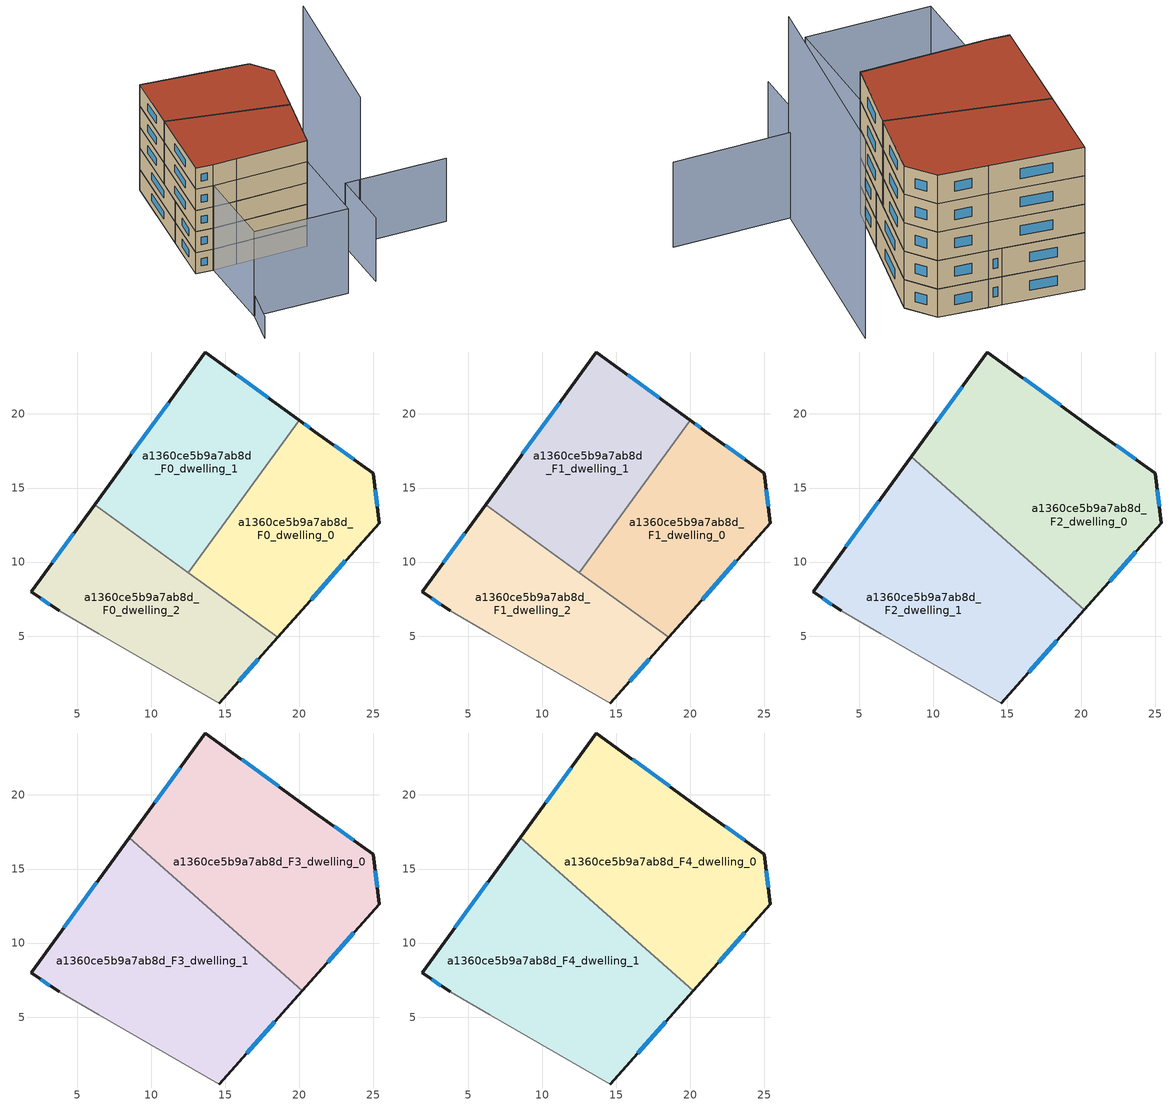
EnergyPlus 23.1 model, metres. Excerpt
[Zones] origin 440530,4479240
a1360ce5b9a7ab8d_F0_dwelling_0
 floor ground (EU_floor_Construction): 18.54,4.91 25.39,12.63 24.99,16.01 21.06,18.81 20,19.58 12.52,9.29 z0
 wall outside (EU_wall_Construction): 20,19.58 21.06,18.81 24.99,16.01 25.39,12.63 18.54,4.91 z0:3
 wall to a1360ce5b9a7ab8d_F0_dwelling_1 (EU_wall_Construction): 12.52,9.29 20,19.58 z0:3
 wall to a1360ce5b9a7ab8d_F0_dwelling_2 (EU_wall_Construction): 18.54,4.91 12.52,9.29 z0:3
 window (EU_Window_Construction): 20.35,19.32 20.71,19.06 / 22.37,17.88 23.69,16.94 / 25.12,14.89 25.26,13.75 / 23.12,10.08 20.81,7.47 z0.99:2.01
a1360ce5b9a7ab8d_F0_dwelling_1
 floor ground (EU_floor_Construction): 12.52,9.29 20,19.58 13.67,24.18 6.19,13.88 z0
 wall outside (EU_wall_Construction): 6.19,13.88 13.67,24.18 20,19.58 z0:3
 wall to a1360ce5b9a7ab8d_F0_dwelling_2 (EU_wall_Construction): 12.52,9.29 6.19,13.88 z0:3
 window (EU_Window_Construction): 15.77,22.66 17.9,21.11 / 8.67,17.3 11.19,20.77 z0.99:2.01
a1360ce5b9a7ab8d_F0_dwelling_2
 floor ground (EU_floor_Construction): 14.61,0.49 18.54,4.91 6.19,13.88 1.92,8 3.79,6.7 6.47,5.16 z0
 wall outside (EU_wall_Construction): 18.54,4.91 14.61,0.49 / 3.79,6.7 1.92,8 6.19,13.88 z0:3
 wall adiabatic (EU_wall_Construction): 14.61,0.49 6.47,5.16 3.79,6.7 z0:3
 window (EU_Window_Construction): 17.24,3.45 15.91,1.95 / 3.17,7.13 2.54,7.57 / 3.33,9.95 4.77,11.93 z0.99:2.01
a1360ce5b9a7ab8d_F1_dwelling_0
 floor to a1360ce5b9a7ab8d_F0_dwelling_0 (EU_floor_Construction): 18.54,4.91 25.39,12.63 24.99,16.01 21.06,18.81 20,19.58 12.52,9.29 z3
 wall outside (EU_wall_Construction): 20,19.58 21.06,18.81 24.99,16.01 25.39,12.63 18.54,4.91 z3:6
 wall to a1360ce5b9a7ab8d_F1_dwelling_1 (EU_wall_Construction): 12.52,9.29 20,19.58 z3:6
 wall to a1360ce5b9a7ab8d_F1_dwelling_2 (EU_wall_Construction): 18.54,4.91 12.52,9.29 z3:6
 window (EU_Window_Construction): 20.35,19.32 20.71,19.06 / 22.37,17.88 23.69,16.94 / 25.12,14.89 25.26,13.75 / 23.12,10.08 20.81,7.47 z3.99:5.01
a1360ce5b9a7ab8d_F1_dwelling_1
 floor to a1360ce5b9a7ab8d_F0_dwelling_1 (EU_floor_Construction): 12.52,9.29 20,19.58 13.67,24.18 6.19,13.88 z3
 wall outside (EU_wall_Construction): 6.19,13.88 13.67,24.18 20,19.58 z3:6
 wall to a1360ce5b9a7ab8d_F1_dwelling_2 (EU_wall_Construction): 12.52,9.29 6.19,13.88 z3:6
 window (EU_Window_Construction): 15.77,22.66 17.9,21.11 / 8.67,17.3 11.19,20.77 z3.99:5.01
a1360ce5b9a7ab8d_F1_dwelling_2
 floor to a1360ce5b9a7ab8d_F0_dwelling_2 (EU_floor_Construction): 14.61,0.49 18.54,4.91 6.19,13.88 1.92,8 3.79,6.7 6.47,5.16 z3
 wall outside (EU_wall_Construction): 18.54,4.91 14.61,0.49 / 3.79,6.7 1.92,8 6.19,13.88 z3:6
 wall adiabatic (EU_wall_Construction): 14.61,0.49 6.47,5.16 3.79,6.7 z3:6
 window (EU_Window_Construction): 17.24,3.45 15.91,1.95 / 3.17,7.13 2.54,7.57 / 3.33,9.95 4.77,11.93 z3.99:5.01
a1360ce5b9a7ab8d_F2_dwelling_0
 floor to a1360ce5b9a7ab8d_F1_dwelling_0 (EU_floor_Construction): 20.19,6.77 25.39,12.63 24.99,16.01 21.06,18.81 20,19.58 14.42,11.89 z6
 floor to a1360ce5b9a7ab8d_F1_dwelling_1 (EU_floor_Construction): 14.42,11.89 20,19.58 13.67,24.18 8.54,17.11 z6
 wall outside (EU_wall_Construction): 8.54,17.11 13.67,24.18 21.06,18.81 24.99,16.01 25.39,12.63 20.19,6.77 z6:9
 wall to a1360ce5b9a7ab8d_F2_dwelling_1 (EU_wall_Construction): 20.19,6.77 8.54,17.11 z6:9
 window (EU_Window_Construction): 22.37,17.88 23.69,16.94 / 25.12,14.89 25.26,13.75 / 23.67,10.69 21.91,8.71 / 10.24,19.46 11.97,21.84 / 16.12,22.4 18.61,20.59 z6.99:8.01
a1360ce5b9a7ab8d_F2_dwelling_1
 floor to a1360ce5b9a7ab8d_F1_dwelling_0 (EU_floor_Construction): 18.54,4.91 20.19,6.77 14.42,11.89 12.52,9.29 z6
 floor to a1360ce5b9a7ab8d_F1_dwelling_1 (EU_floor_Construction): 12.52,9.29 14.42,11.89 8.54,17.11 6.19,13.88 z6
 floor to a1360ce5b9a7ab8d_F1_dwelling_2 (EU_floor_Construction): 14.61,0.49 18.54,4.91 6.19,13.88 1.92,8 3.79,6.7 6.47,5.16 z6
 wall outside (EU_wall_Construction): 20.19,6.77 14.61,0.49 / 3.79,6.7 1.92,8 8.54,17.11 z6:9
 wall adiabatic (EU_wall_Construction): 14.61,0.49 6.47,5.16 3.79,6.7 z6:9
 window (EU_Window_Construction): 18.34,4.69 16.46,2.57 / 3.17,7.13 2.54,7.57 / 4.11,11.02 6.34,14.09 z6.99:8.01
a1360ce5b9a7ab8d_F3_dwelling_0
 floor to a1360ce5b9a7ab8d_F2_dwelling_0 (EU_floor_Construction): 20.19,6.77 25.39,12.63 24.99,16.01 21.06,18.81 13.67,24.18 8.54,17.11 z9
 wall outside (EU_wall_Construction): 8.54,17.11 13.67,24.18 21.06,18.81 24.99,16.01 25.39,12.63 20.19,6.77 z9:12
 wall to a1360ce5b9a7ab8d_F3_dwelling_1 (EU_wall_Construction): 20.19,6.77 8.54,17.11 z9:12
 window (EU_Window_Construction): 22.37,17.88 23.69,16.94 / 25.12,14.89 25.26,13.75 / 23.67,10.69 21.91,8.71 / 10.24,19.46 11.97,21.84 / 16.12,22.4 18.61,20.59 z9.99:11.01
a1360ce5b9a7ab8d_F3_dwelling_1
 floor to a1360ce5b9a7ab8d_F2_dwelling_1 (EU_floor_Construction): 14.61,0.49 20.19,6.77 8.54,17.11 1.92,8 3.79,6.7 6.47,5.16 z9
 wall outside (EU_wall_Construction): 20.19,6.77 14.61,0.49 / 3.79,6.7 1.92,8 8.54,17.11 z9:12
 wall adiabatic (EU_wall_Construction): 14.61,0.49 6.47,5.16 3.79,6.7 z9:12
 window (EU_Window_Construction): 18.34,4.69 16.46,2.57 / 3.17,7.13 2.54,7.57 / 4.11,11.02 6.34,14.09 z9.99:11.01
a1360ce5b9a7ab8d_F4_dwelling_0
 floor to a1360ce5b9a7ab8d_F3_dwelling_0 (EU_floor_Construction): 20.19,6.77 25.39,12.63 24.99,16.01 21.06,18.81 13.67,24.18 8.54,17.11 z12
 wall outside (EU_wall_Construction): 8.54,17.11 13.67,24.18 21.06,18.81 24.99,16.01 25.39,12.63 20.19,6.77 z12:15
 wall to a1360ce5b9a7ab8d_F4_dwelling_1 (EU_wall_Construction): 20.19,6.77 8.54,17.11 z12:15
 window (EU_Window_Construction): 22.37,17.88 23.69,16.94 / 25.12,14.89 25.26,13.75 / 23.67,10.69 21.91,8.71 / 10.24,19.46 11.97,21.84 / 16.12,22.4 18.61,20.59 z12.99:14.01
 roof outside (EU_roof_Construction): 21.06,18.81 24.99,16.01 25.39,12.63 20.19,6.77 8.54,17.11 13.67,24.18 z15
a1360ce5b9a7ab8d_F4_dwelling_1
 floor to a1360ce5b9a7ab8d_F3_dwelling_1 (EU_floor_Construction): 14.61,0.49 20.19,6.77 8.54,17.11 1.92,8 3.79,6.7 6.47,5.16 z12
 wall outside (EU_wall_Construction): 20.19,6.77 14.61,0.49 / 3.79,6.7 1.92,8 8.54,17.11 z12:15
 wall adiabatic (EU_wall_Construction): 14.61,0.49 6.47,5.16 3.79,6.7 z12:15
 window (EU_Window_Construction): 18.34,4.69 16.46,2.57 / 3.17,7.13 2.54,7.57 / 4.11,11.02 6.34,14.09 z12.99:14.01
 roof outside (EU_roof_Construction): 20.19,6.77 14.61,0.49 6.47,5.16 3.79,6.7 1.92,8 8.54,17.11 z15
shading: 12.78,-10.74 17.1,-3.36 / 17.1,-3.36 28.67,-10.14 z0:9; -5.27,-7.01 -0.72,-1.82 / -0.72,-1.82 6.75,-8.38 z0:3; 8.71,-9.53 -1.98,-3.24 / -1.98,-3.24 3.92,6.78 / 3.92,6.78 14.61,0.49 / 14.61,0.49 8.71,-9.53 z0:12; 18.45,-4.63 31.48,12.63 z0:21
[Building]
EU S2 Campaign: North Axis=0; Terrain=City; Solar Distribution=FullExterior
[Site:Location]
Madrid: Latitude=40.5; Longitude=-3.5; Time Zone=1; Elevation=609
[SizingPeriod:WeatherFileDays]
AnnualSizingPeriod: Begin Month=1; Begin Day of Month=1; End Month=12; End Day of Month=31; Day of Week for Start Day=Monday; Use Weather File Daylight Saving Period=No; Use Weather File Rain and Snow Indicators=No
[MATERIAL]
EU_InternalMass_Material: Roughness=MediumRough; Thickness=0.1; Conductivity=1; Density=1800; Specific Heat=900; Thermal Absorptance=0.9; Solar Absorptance=0.7; Visible Absorptance=0.7
[MATERIAL:NOMASS] Roughness=MediumRough; Thermal Absorptance=0.9; Solar Absorptance=0.7; Visible Absorptance=0.7
Name | Thermal Resistance
EU_wall_NoMass | 0.609216
EU_roof_NoMass | 0.513268
EU_floor_NoMass | 0.568163
[WINDOWMATERIAL:SIMPLEGLAZINGSYSTEM]
EU_Window_SimpleGlazing: UFactor=5.50606; Solar Heat Gain Coefficient=0.85; Visible Transmittance=0.85
[CONSTRUCTION]
EU_wall_Construction: EU_wall_NoMass
EU_roof_Construction: EU_roof_NoMass
EU_floor_Construction: EU_floor_NoMass
EU_InternalMass_Construction: EU_InternalMass_Material
EU_Window_Construction: EU_Window_SimpleGlazing
[ZONE] Type=1; Multiplier=1; Ceiling Height=autocalculate; Floor Area=autocalculate; Part of Total Floor Area=Yes
Name | Volume
a1360ce5b9a7ab8d_F0_dwelling_0; a1360ce5b9a7ab8d_F1_dwelling_0 | 298.831
a1360ce5b9a7ab8d_F2_dwelling_0 | 448.224
a1360ce5b9a7ab8d_F3_dwelling_0; a1360ce5b9a7ab8d_F4_dwelling_0 | 448.227
a1360ce5b9a7ab8d_F0_dwelling_1 | 298.818
a1360ce5b9a7ab8d_F1_dwelling_1 | 298.817
a1360ce5b9a7ab8d_F2_dwelling_1 | 448.244
a1360ce5b9a7ab8d_F3_dwelling_1; a1360ce5b9a7ab8d_F4_dwelling_1 | 448.25
a1360ce5b9a7ab8d_F0_dwelling_2; a1360ce5b9a7ab8d_F1_dwelling_2 | 298.82
[INTERNALMASS] Construction=EU_InternalMass_Construction
Name | Zone or ZoneList | Surface Area
a1360ce5b9a7ab8d_F0_dwelling_0_EU_InternalMass | a1360ce5b9a7ab8d_F0_dwelling_0 | 99.6099
a1360ce5b9a7ab8d_F0_dwelling_1_EU_InternalMass | a1360ce5b9a7ab8d_F0_dwelling_1 | 99.6073
a1360ce5b9a7ab8d_F0_dwelling_2_EU_InternalMass | a1360ce5b9a7ab8d_F0_dwelling_2 | 99.6068
a1360ce5b9a7ab8d_F1_dwelling_0_EU_InternalMass | a1360ce5b9a7ab8d_F1_dwelling_0 | 99.6099
a1360ce5b9a7ab8d_F1_dwelling_1_EU_InternalMass | a1360ce5b9a7ab8d_F1_dwelling_1 | 99.6073
a1360ce5b9a7ab8d_F1_dwelling_2_EU_InternalMass | a1360ce5b9a7ab8d_F1_dwelling_2 | 99.6068
a1360ce5b9a7ab8d_F2_dwelling_0_EU_InternalMass | a1360ce5b9a7ab8d_F2_dwelling_0 | 149.41
a1360ce5b9a7ab8d_F2_dwelling_1_EU_InternalMass | a1360ce5b9a7ab8d_F2_dwelling_1 | 149.415
a1360ce5b9a7ab8d_F3_dwelling_0_EU_InternalMass | a1360ce5b9a7ab8d_F3_dwelling_0 | 149.41
a1360ce5b9a7ab8d_F3_dwelling_1_EU_InternalMass | a1360ce5b9a7ab8d_F3_dwelling_1 | 149.415
a1360ce5b9a7ab8d_F4_dwelling_0_EU_InternalMass | a1360ce5b9a7ab8d_F4_dwelling_0 | 149.41
a1360ce5b9a7ab8d_F4_dwelling_1_EU_InternalMass | a1360ce5b9a7ab8d_F4_dwelling_1 | 149.415
[OTHEREQUIPMENT] Fuel Type=Electricity; Design Level Calculation Method=Watts/Area; Power per Zone Floor Area=1; Fraction Latent=0; Fraction Radiant=0; Fraction Lost=0; Carbon Dioxide Generation Rate=0; EndUse Subcategory=EU_Step8_InternalGains
Name | Zone or ZoneList or Space or SpaceList | Schedule
EU_Step8_InternalGain_a1360ce5b9a7ab8d_F0_dwelling_0_f000 | a1360ce5b9a7ab8d_F0_dwelling_0 | EU_Step8_GainSchedule_a1360ce5b9a7ab8d_F0_dwelling_0_f000
EU_Step8_InternalGain_a1360ce5b9a7ab8d_F0_dwelling_1_f000 | a1360ce5b9a7ab8d_F0_dwelling_1 | EU_Step8_GainSchedule_a1360ce5b9a7ab8d_F0_dwelling_1_f000
EU_Step8_InternalGain_a1360ce5b9a7ab8d_F0_dwelling_2_f000 | a1360ce5b9a7ab8d_F0_dwelling_2 | EU_Step8_GainSchedule_a1360ce5b9a7ab8d_F0_dwelling_2_f000
EU_Step8_InternalGain_a1360ce5b9a7ab8d_F1_dwelling_0_f000 | a1360ce5b9a7ab8d_F1_dwelling_0 | EU_Step8_GainSchedule_a1360ce5b9a7ab8d_F1_dwelling_0_f000
EU_Step8_InternalGain_a1360ce5b9a7ab8d_F1_dwelling_1_f000 | a1360ce5b9a7ab8d_F1_dwelling_1 | EU_Step8_GainSchedule_a1360ce5b9a7ab8d_F1_dwelling_1_f000
EU_Step8_InternalGain_a1360ce5b9a7ab8d_F1_dwelling_2_f000 | a1360ce5b9a7ab8d_F1_dwelling_2 | EU_Step8_GainSchedule_a1360ce5b9a7ab8d_F1_dwelling_2_f000
EU_Step8_InternalGain_a1360ce5b9a7ab8d_F2_dwelling_0_f000 | a1360ce5b9a7ab8d_F2_dwelling_0 | EU_Step8_GainSchedule_a1360ce5b9a7ab8d_F2_dwelling_0_f000
EU_Step8_InternalGain_a1360ce5b9a7ab8d_F2_dwelling_1_f000 | a1360ce5b9a7ab8d_F2_dwelling_1 | EU_Step8_GainSchedule_a1360ce5b9a7ab8d_F2_dwelling_1_f000
EU_Step8_InternalGain_a1360ce5b9a7ab8d_F3_dwelling_0_f000 | a1360ce5b9a7ab8d_F3_dwelling_0 | EU_Step8_GainSchedule_a1360ce5b9a7ab8d_F3_dwelling_0_f000
EU_Step8_InternalGain_a1360ce5b9a7ab8d_F3_dwelling_1_f000 | a1360ce5b9a7ab8d_F3_dwelling_1 | EU_Step8_GainSchedule_a1360ce5b9a7ab8d_F3_dwelling_1_f000
EU_Step8_InternalGain_a1360ce5b9a7ab8d_F4_dwelling_0_f000 | a1360ce5b9a7ab8d_F4_dwelling_0 | EU_Step8_GainSchedule_a1360ce5b9a7ab8d_F4_dwelling_0_f000
EU_Step8_InternalGain_a1360ce5b9a7ab8d_F4_dwelling_1_f000 | a1360ce5b9a7ab8d_F4_dwelling_1 | EU_Step8_GainSchedule_a1360ce5b9a7ab8d_F4_dwelling_1_f000
[ZONEVENTILATION:DESIGNFLOWRATE] Schedule=EU_AlwaysOn; Design Flow Rate Calculation Method=AirChanges/Hour; Air Changes per Hour=0.752966; Ventilation Type=Natural; Fan Pressure Rise=0; Fan Total Efficiency=1; Constant Term Coefficient=1; Temperature Term Coefficient=0; Velocity Term Coefficient=0; Velocity Squared Term Coefficient=0; Minimum Indoor Temperature=-100; Maximum Indoor Temperature=100; Delta Temperature=-100; Minimum Outdoor Temperature=-100; Maximum Outdoor Temperature=100; Maximum Wind Speed=40
Name | Zone or ZoneList or Space or SpaceList
EU_ConstantAir_a1360ce5b9a7ab8d_F0_dwelling_0 | a1360ce5b9a7ab8d_F0_dwelling_0
EU_ConstantAir_a1360ce5b9a7ab8d_F0_dwelling_1 | a1360ce5b9a7ab8d_F0_dwelling_1
EU_ConstantAir_a1360ce5b9a7ab8d_F0_dwelling_2 | a1360ce5b9a7ab8d_F0_dwelling_2
EU_ConstantAir_a1360ce5b9a7ab8d_F1_dwelling_0 | a1360ce5b9a7ab8d_F1_dwelling_0
EU_ConstantAir_a1360ce5b9a7ab8d_F1_dwelling_1 | a1360ce5b9a7ab8d_F1_dwelling_1
EU_ConstantAir_a1360ce5b9a7ab8d_F1_dwelling_2 | a1360ce5b9a7ab8d_F1_dwelling_2
EU_ConstantAir_a1360ce5b9a7ab8d_F2_dwelling_0 | a1360ce5b9a7ab8d_F2_dwelling_0
EU_ConstantAir_a1360ce5b9a7ab8d_F2_dwelling_1 | a1360ce5b9a7ab8d_F2_dwelling_1
EU_ConstantAir_a1360ce5b9a7ab8d_F3_dwelling_0 | a1360ce5b9a7ab8d_F3_dwelling_0
EU_ConstantAir_a1360ce5b9a7ab8d_F3_dwelling_1 | a1360ce5b9a7ab8d_F3_dwelling_1
EU_ConstantAir_a1360ce5b9a7ab8d_F4_dwelling_0 | a1360ce5b9a7ab8d_F4_dwelling_0
EU_ConstantAir_a1360ce5b9a7ab8d_F4_dwelling_1 | a1360ce5b9a7ab8d_F4_dwelling_1
[HVACTEMPLATE:THERMOSTAT] Constant Heating Setpoint=20; Constant Cooling Setpoint=50
EU_HeatOnly_a1360ce5b9a7ab8d_F0_dwelling_0; EU_HeatOnly_a1360ce5b9a7ab8d_F0_dwelling_1; EU_HeatOnly_a1360ce5b9a7ab8d_F0_dwelling_2; EU_HeatOnly_a1360ce5b9a7ab8d_F1_dwelling_0; EU_HeatOnly_a1360ce5b9a7ab8d_F1_dwelling_1; EU_HeatOnly_a1360ce5b9a7ab8d_F1_dwelling_2; EU_HeatOnly_a1360ce5b9a7ab8d_F2_dwelling_0; EU_HeatOnly_a1360ce5b9a7ab8d_F2_dwelling_1; EU_HeatOnly_a1360ce5b9a7ab8d_F3_dwelling_0; EU_HeatOnly_a1360ce5b9a7ab8d_F3_dwelling_1; EU_HeatOnly_a1360ce5b9a7ab8d_F4_dwelling_0; EU_HeatOnly_a1360ce5b9a7ab8d_F4_dwelling_1
[HVACTEMPLATE:ZONE:IDEALLOADSAIRSYSTEM] System Availability Schedule=EU_AlwaysOn; Maximum Heating Supply Air Temperature=50; Minimum Cooling Supply Air Temperature=13; Maximum Heating Supply Air Humidity Ratio=0.0156; Minimum Cooling Supply Air Humidity Ratio=0.0077; Heating Limit=NoLimit; Cooling Limit=NoLimit; Heating Availability Schedule=EU_AlwaysOn; Cooling Availability Schedule=EU_CoolingOff; Dehumidification Control Type=ConstantSensibleHeatRatio; Cooling Sensible Heat Ratio=0.7; Dehumidification Setpoint=60; Humidification Control Type=None; Humidification Setpoint=30; Outdoor Air Method=None; Outdoor Air Flow Rate per Person=0.00944; Outdoor Air Flow Rate per Zone Floor Area=0; Outdoor Air Flow Rate per Zone=0; Demand Controlled Ventilation Type=None; Outdoor Air Economizer Type=NoEconomizer; Heat Recovery Type=None; Sensible Heat Recovery Effectiveness=0.7; Latent Heat Recovery Effectiveness=0.65
Name | Template Thermostat
a1360ce5b9a7ab8d_F0_dwelling_0 | EU_HeatOnly_a1360ce5b9a7ab8d_F0_dwelling_0
a1360ce5b9a7ab8d_F0_dwelling_1 | EU_HeatOnly_a1360ce5b9a7ab8d_F0_dwelling_1
a1360ce5b9a7ab8d_F0_dwelling_2 | EU_HeatOnly_a1360ce5b9a7ab8d_F0_dwelling_2
a1360ce5b9a7ab8d_F1_dwelling_0 | EU_HeatOnly_a1360ce5b9a7ab8d_F1_dwelling_0
a1360ce5b9a7ab8d_F1_dwelling_1 | EU_HeatOnly_a1360ce5b9a7ab8d_F1_dwelling_1
a1360ce5b9a7ab8d_F1_dwelling_2 | EU_HeatOnly_a1360ce5b9a7ab8d_F1_dwelling_2
a1360ce5b9a7ab8d_F2_dwelling_0 | EU_HeatOnly_a1360ce5b9a7ab8d_F2_dwelling_0
a1360ce5b9a7ab8d_F2_dwelling_1 | EU_HeatOnly_a1360ce5b9a7ab8d_F2_dwelling_1
a1360ce5b9a7ab8d_F3_dwelling_0 | EU_HeatOnly_a1360ce5b9a7ab8d_F3_dwelling_0
a1360ce5b9a7ab8d_F3_dwelling_1 | EU_HeatOnly_a1360ce5b9a7ab8d_F3_dwelling_1
a1360ce5b9a7ab8d_F4_dwelling_0 | EU_HeatOnly_a1360ce5b9a7ab8d_F4_dwelling_0
a1360ce5b9a7ab8d_F4_dwelling_1 | EU_HeatOnly_a1360ce5b9a7ab8d_F4_dwelling_1
[SIZING:ZONE] Zone Cooling Design Supply Air Temperature Input Method=SupplyAirTemperature; Zone Cooling Design Supply Air Temperature=13; Zone Heating Design Supply Air Temperature Input Method=SupplyAirTemperature; Zone Heating Design Supply Air Temperature=50; Zone Cooling Design Supply Air Humidity Ratio=0.008; Zone Heating Design Supply Air Humidity Ratio=0.008; Cooling Design Air Flow Method=DesignDay; Cooling Design Air Flow Rate=0; Cooling Minimum Air Flow per Zone Floor Area=0.000762; Cooling Minimum Air Flow=0; Cooling Minimum Air Flow Fraction=0.2; Heating Design Air Flow Method=DesignDay; Heating Design Air Flow Rate=0; Heating Maximum Air Flow per Zone Floor Area=0.002032; Heating Maximum Air Flow=0.141576; Heating Maximum Air Flow Fraction=0.3; Account for Dedicated Outdoor Air System=No; Dedicated Outdoor Air System Control Strategy=NeutralSupplyAir; Dedicated Outdoor Air Low Setpoint Temperature for Design=autosize; Dedicated Outdoor Air High Setpoint Temperature for Design=autosize; Zone Load Sizing Method=Sensible Load Only No Latent Load; Zone Latent Cooling Design Supply Air Humidity Ratio Input Method=HumidityRatioDifference; Zone Cooling Design Supply Air Humidity Ratio Difference=0.005; Zone Latent Heating Design Supply Air Humidity Ratio Input Method=HumidityRatioDifference; Zone Humidification Design Supply Air Humidity Ratio Difference=0.005
a1360ce5b9a7ab8d_F0_dwelling_0; a1360ce5b9a7ab8d_F0_dwelling_1; a1360ce5b9a7ab8d_F0_dwelling_2; a1360ce5b9a7ab8d_F1_dwelling_0; a1360ce5b9a7ab8d_F1_dwelling_1; a1360ce5b9a7ab8d_F1_dwelling_2; a1360ce5b9a7ab8d_F2_dwelling_0; a1360ce5b9a7ab8d_F2_dwelling_1; a1360ce5b9a7ab8d_F3_dwelling_0; a1360ce5b9a7ab8d_F3_dwelling_1; a1360ce5b9a7ab8d_F4_dwelling_0; a1360ce5b9a7ab8d_F4_dwelling_1
[SCHEDULE:CONSTANT]
Name | Hourly Value
EU_AlwaysOn | 1
EU_CoolingOff | 0
[SCHEDULE:FILE] Column Number=1; Rows to Skip at Top=0; Number of Hours of Data=8760; Column Separator=Comma; Interpolate to Timestep=No; Minutes per Item=60; Adjust Schedule for Daylight Savings=Yes
Name | File
EU_Step8_GainSchedule_a1360ce5b9a7ab8d_F0_dwelling_0_f000 | ../../schedules/a1360ce5b9a7ab8d/a1360ce5b9a7ab8d_F0_dwelling_0_f000_gain.csv
EU_Step8_GainSchedule_a1360ce5b9a7ab8d_F0_dwelling_1_f000 | ../../schedules/a1360ce5b9a7ab8d/a1360ce5b9a7ab8d_F0_dwelling_1_f000_gain.csv
EU_Step8_GainSchedule_a1360ce5b9a7ab8d_F0_dwelling_2_f000 | ../../schedules/a1360ce5b9a7ab8d/a1360ce5b9a7ab8d_F0_dwelling_2_f000_gain.csv
EU_Step8_GainSchedule_a1360ce5b9a7ab8d_F1_dwelling_0_f000 | ../../schedules/a1360ce5b9a7ab8d/a1360ce5b9a7ab8d_F1_dwelling_0_f000_gain.csv
EU_Step8_GainSchedule_a1360ce5b9a7ab8d_F1_dwelling_1_f000 | ../../schedules/a1360ce5b9a7ab8d/a1360ce5b9a7ab8d_F1_dwelling_1_f000_gain.csv
EU_Step8_GainSchedule_a1360ce5b9a7ab8d_F1_dwelling_2_f000 | ../../schedules/a1360ce5b9a7ab8d/a1360ce5b9a7ab8d_F1_dwelling_2_f000_gain.csv
EU_Step8_GainSchedule_a1360ce5b9a7ab8d_F2_dwelling_0_f000 | ../../schedules/a1360ce5b9a7ab8d/a1360ce5b9a7ab8d_F2_dwelling_0_f000_gain.csv
EU_Step8_GainSchedule_a1360ce5b9a7ab8d_F2_dwelling_1_f000 | ../../schedules/a1360ce5b9a7ab8d/a1360ce5b9a7ab8d_F2_dwelling_1_f000_gain.csv
EU_Step8_GainSchedule_a1360ce5b9a7ab8d_F3_dwelling_0_f000 | ../../schedules/a1360ce5b9a7ab8d/a1360ce5b9a7ab8d_F3_dwelling_0_f000_gain.csv
EU_Step8_GainSchedule_a1360ce5b9a7ab8d_F3_dwelling_1_f000 | ../../schedules/a1360ce5b9a7ab8d/a1360ce5b9a7ab8d_F3_dwelling_1_f000_gain.csv
EU_Step8_GainSchedule_a1360ce5b9a7ab8d_F4_dwelling_0_f000 | ../../schedules/a1360ce5b9a7ab8d/a1360ce5b9a7ab8d_F4_dwelling_0_f000_gain.csv
EU_Step8_GainSchedule_a1360ce5b9a7ab8d_F4_dwelling_1_f000 | ../../schedules/a1360ce5b9a7ab8d/a1360ce5b9a7ab8d_F4_dwelling_1_f000_gain.csv
